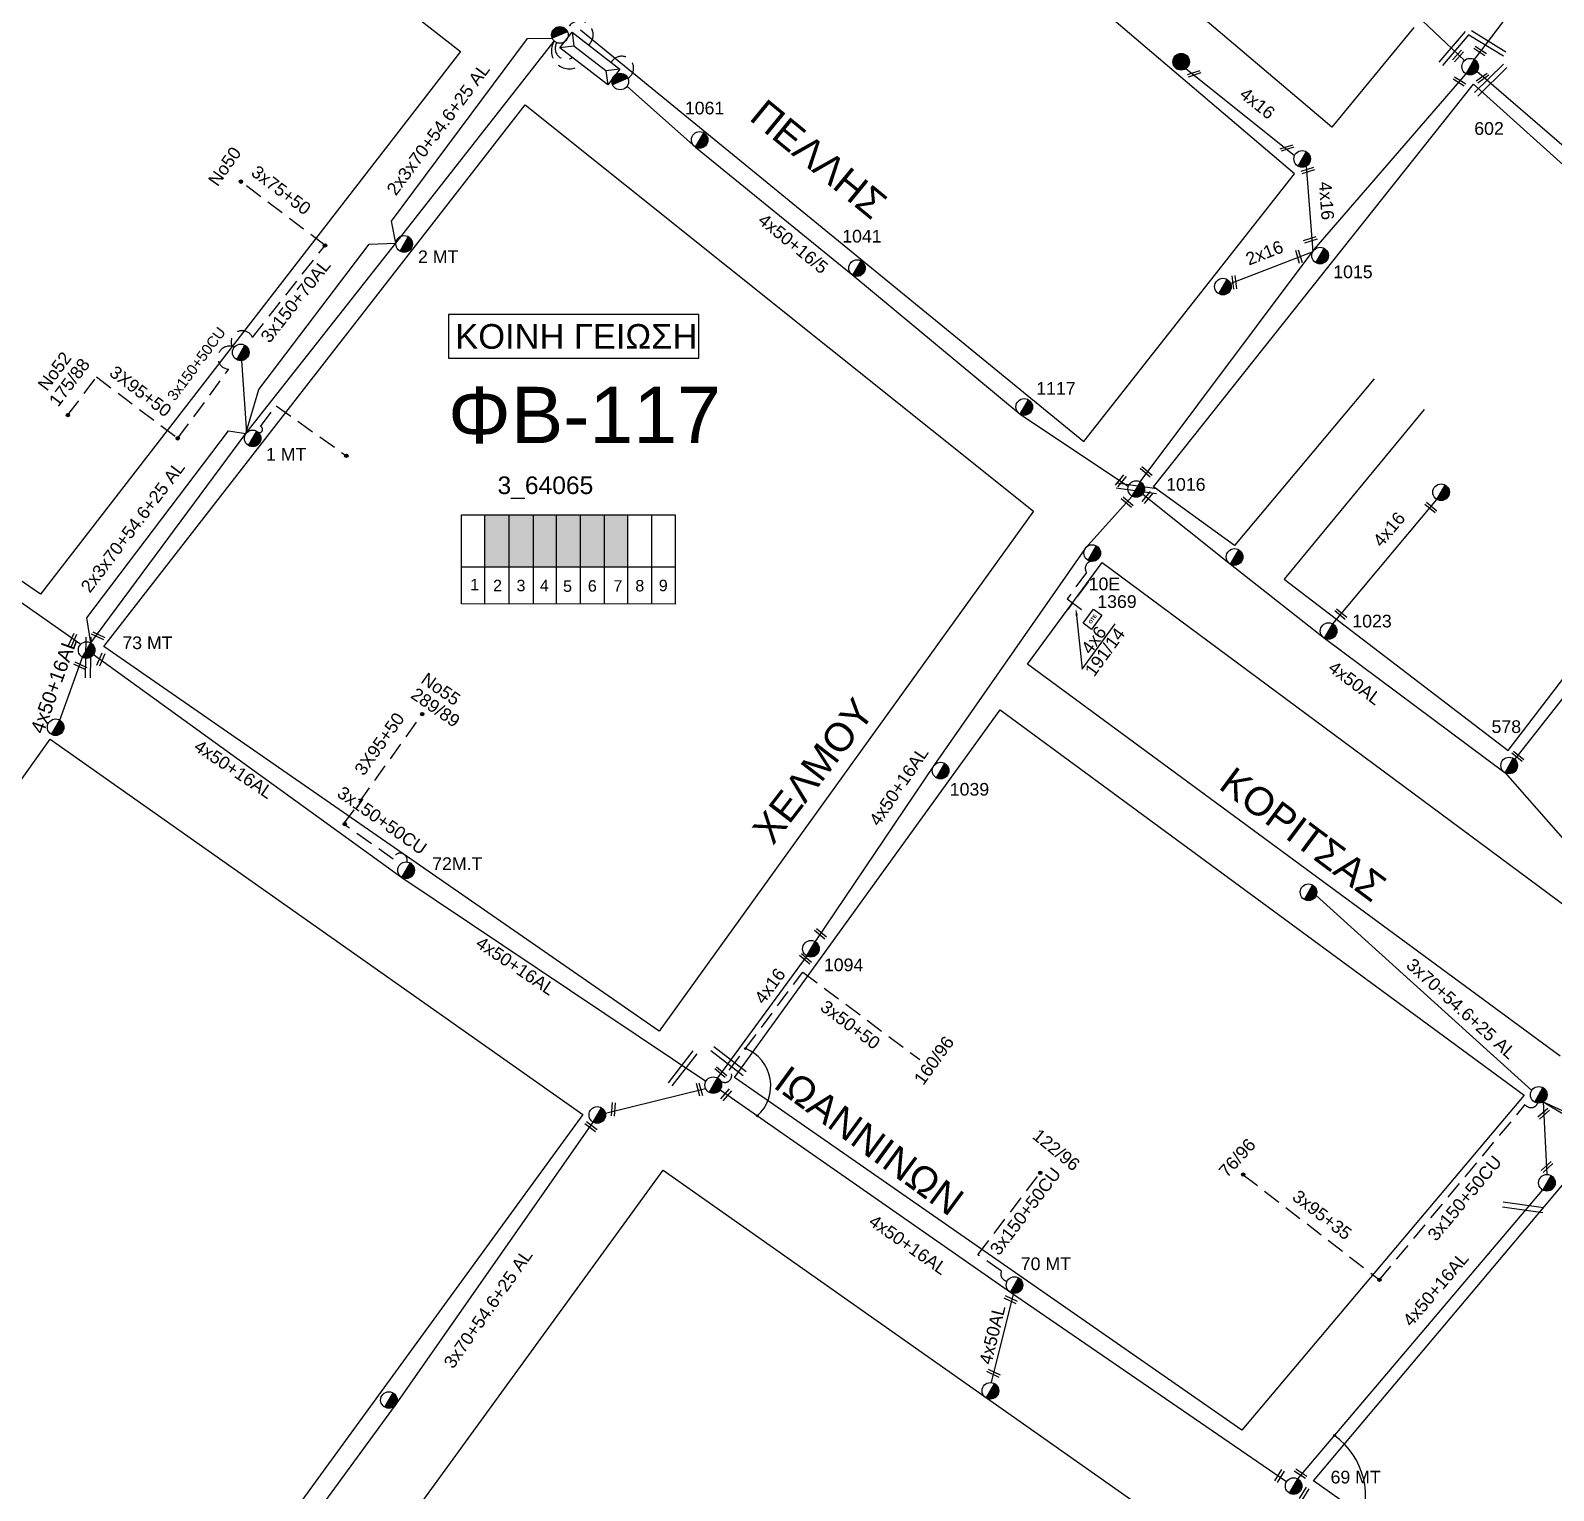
# Model space of a CAD drawing. Header units: millimetres. Extents: x 1421 to 7149, y 883 to 1925.
# Drawn here: x 6585.2 to 6801.4, y 1597.1 to 1804.5 of the extents above; entities that cross this region are included whole.
import ezdxf
from ezdxf import colors
from ezdxf.entities.mleader import LeaderData, LeaderLine
from ezdxf.enums import TextEntityAlignment as Align
from ezdxf.math import Vec2, Vec3

# ---------------------------------------------------------------- set-up
doc = ezdxf.new("R2010")
doc.units = ezdxf.units.MM
doc.linetypes.add('DASHED', pattern=[19.05, 12.7, -6.35])
for name, color, linetype in [('2x16', 7, 'Continuous'), ('3X50+35+13_5', 7, 'Continuous'), ('3x50+50', 7, 'DASHED'), ('3x75+50', 7, 'DASHED'), ('4x50+16_5', 7, 'Continuous'), ('4x6', 7, 'SYN_LINE'), ('Pillar', 7, 'Continuous'), ('Pillar OTE', 7, 'Continuous'), ('Άγνωστα', 7, 'Continuous'), ('Γυμνά εναέρια ΧΤ (3Φ) 4x50AL', 7, 'Continuous'), ('Γυμνά εναέρια ΧΤ και ΦΟΠ (3Φ)   4x50+16AL', 7, 'Continuous'), ('Εναέρια παροχή ΧΤ 4x16', 7, 'SYN_LINE'), ('Επιγραφές - Σχήματα', 7, 'Continuous'), ('Καλωδια Χ.Τ 3x95+35', 7, 'DASHED'), ('Καλωδια ΧΤ  3X95+50', 7, 'Continuous'), ('Καλώδια ΧΤ   3x150+50CU', 7, 'DASHED'), ('Καλώδια ΧΤ   3x150+70AL', 7, 'DASHED'), ('Καλώδια ΧΤ   3x150AL+50CU', 7, 'DASHED'), ('Μηχανική τομή', 7, 'Continuous'), ('Στύλος Ξύλινος', 7, 'Continuous'), ('Στύλος Ξύλινος @ 1', 7, 'Continuous'), ('Στύλος ΦΜ', 7, 'Continuous'), ('Στύλος ΦΜ @ 1', 7, 'Continuous'), ('Συνδέσεις', 7, 'Continuous'), ('Συνεστραμμένα ΧΤ   3x70+54.6+25 AL', 7, 'SYN_LINE'), ('Τομή', 7, 'Continuous'), ('Υποσταθμός εναέριος 2 στύλων', 7, 'Continuous'), ('Υποσταθμός πόλεως', 7, 'Continuous'), ('Υπόβαθρο ΔΕΗ', 7, 'Continuous'), ('Υπόγεια καλώδια Παροχών ΧΤ   4x6', 7, 'DASHED')]:
    doc.layers.add(name, color=color, linetype=linetype)
doc.styles.add('arial', font='ARIAL.TTF')
doc.styles.get("Standard").update_dxf_attribs({"font": 'ARIAL.TTF'})
doc.linetypes.add('SYN_LINE', pattern='A,0.5,-0.0001,["/\\/\\/\\/",Standard,S=0.1,R=0,X=0,Y=-0.05],-0.25', length=0.7501)

# ---------------------------------------------------------------- blocks, each defined once
blk = doc.blocks.new('ΥΠΑΡΧΩΝ ΞΥΛΙΝΟΣ ΣΤΥΛΟΣ')
at = {"layer": 'Στύλος Ξύλινος'}
h = blk.add_hatch(color=256, dxfattribs=at)
h.paths.add_polyline_path([(-2.62, 0, 0.270008), (-1.29, -2.28), (1.3, 2.27, 0.576266)])
h.paths.add_polyline_path([(-1.29, -2.28, 0.574793), (2.62, 0, 0.268822), (1.3, 2.27)])
blk.add_line((-1.29, -2.28), (1.3, 2.27), dxfattribs=at)
blk.add_circle((0, 0), 2.62, dxfattribs=at)
at = {"layer": 'Στύλος Ξύλινος', "flags": 4}
for tag, p in [('ΑΡΙΘΜΟΣ', (-4.91, 8.6)), ('ΤΥΠΟΣ', (-4.85, 3.39))]:
    blk.add_attdef(tag, p, '', height=4, dxfattribs=at)
blk = doc.blocks.new('ΥΠΑΡΧΩΝ ΤΣΙΜΕΝΤΕΝΙΟΣ ΣΤΥΛΟΣ')
at = {"layer": 'Στύλος ΦΜ'}
blk.add_hatch(color=256, dxfattribs=at).paths.add_polyline_path([(-1.29, -2.28, 0.574793), (2.62, 0, 0.268822), (1.3, 2.27)])
blk.add_line((-1.29, -2.28), (1.3, 2.27), dxfattribs=at)
blk.add_circle((0, 0), 2.62, dxfattribs=at)
at = {"layer": 'Στύλος ΦΜ', "flags": 4}
for tag, p in [('ΑΡΙΘΜΟΣ', (-4.68, 8.05)), ('ΤΥΠΟΣ', (-4.91, 3.03))]:
    blk.add_attdef(tag, p, '', height=4, dxfattribs=at)
blk = doc.blocks.new('ΥΠΟΣΤΑΘΜΟΣ ΕΝΑΕΡΙΟΣ ΕΠΙ 2 ΣΤΥΛΩΝ')
at = {"layer": 'Υποσταθμός εναέριος 2 στύλων', "linetype": 'Continuous'}
for points in [[(-11.97, -2.11, 0.574793), (-8.45, -0.07, 0.268822), (-9.64, 1.98)], [(9.68, -2.15, 0.574793), (13.19, -0.1, 0.268822), (12.01, 1.95)]]:
    blk.add_hatch(color=256, dxfattribs=at).paths.add_polyline_path(points)
for p, q in [((-11.97, -2.11), (-9.64, 1.98)), ((9.68, -2.15), (12.01, 1.95))]:
    blk.add_line(p, q, dxfattribs=at)
for centre in [(-10.81, -0.07), (10.84, -0.1)]:
    blk.add_circle(centre, 2.36, dxfattribs=at)
at = {"layer": 'Υποσταθμός πόλεως', "linetype": 'Continuous', "ltscale": 40}
blk.add_lwpolyline([(-8.57, 2.82), (8.57, 2.82), (8.57, -2.82), (-8.57, -2.82)], close=True, dxfattribs=at)
for points in [[(-5.75, 0), (-8.57, 2.82)], [(-8.57, -2.82), (-5.75, 0)], [(-5.75, 0), (5.75, 0)], [(5.75, 0), (8.57, 2.82)], [(8.57, -2.82), (5.75, 0)]]:
    blk.add_lwpolyline(points, dxfattribs=at)
at = {"layer": 'Υποσταθμός εναέριος 2 στύλων', "ltscale": 40, "flags": 1}
for tag, p in [('ΜΕΤΑΣΧΗΜΑΤΙΣΜΟΣ', (14.09, 2.51)), ('ΙΣΧΥΣ', (14.07, -0.28)), ('ΑΡΙΘΜΟΣ', (14.19, -3))]:
    blk.add_attdef(tag, p, '', height=1.8, dxfattribs=at)
blk = doc.blocks.new('ΜΗΧΑΝΙΚΗ ΤΟΜΗ')
at = {"layer": 'Μηχανική τομή', "ltscale": 40}
for p, q in [((-3.67, 1.17), (3.91, 1.17)), ((3.91, -0.38), (-3.67, -0.38))]:
    blk.add_line(p, q, dxfattribs=at)
blk = doc.blocks.new('ΤΟΜΗ')
at = {"layer": 'Τομή', "ltscale": 40}
for p, q in [((10.95, 0.22), (-12.13, 0.22)), ((10.95, -2.57), (-12.13, -2.57))]:
    blk.add_line(p, q, dxfattribs=at)
blk = doc.blocks.new('_ΣΥΝΔΕΣΗ')
at = {"layer": 'Συνδέσεις', "linetype": 'SYN_LINE', "ltscale": 40}
blk.add_hatch(color=256, dxfattribs=at).paths.add_polyline_path([(0.5, -0.01, 1), (-0.5, -0.01, 1)])
at = {"layer": 'Συνδέσεις'}
blk.add_circle((0, -0.01), 0.5, dxfattribs=at)
blk = doc.blocks.new('PILLAR ΟΤΕ')
at = {"layer": 'Pillar OTE', "ltscale": 40}
blk.add_lwpolyline([(-3.31, 2.02), (3.39, 2.02), (3.39, -1.99), (-3.31, -1.99)], close=True, dxfattribs=at)
at = {"layer": 'Pillar OTE', "insert": (-1.81, 0.71), "char_height": 1.3575, "width": 109.961, "attachment_point": 1}
blk.add_mtext('{\\fArial|b1|i0|c161|p34;OTE}', dxfattribs=at)

msp = doc.modelspace()

# ---------------------------------------------------------------- hatches: boundary and pattern name
at = {"layer": 'Pillar', "linetype": 'DASHED', "lineweight": -3, "ltscale": 0.2}
h = msp.add_hatch(color=6, dxfattribs=at)
h.dxf.hatch_style = 1
h.paths.add_polyline_path([(6649.72, 1728.32), (6653.12, 1728.31), (6653.12, 1735.69), (6649.72, 1735.69)])
h = msp.add_hatch(color=85, dxfattribs=at)
h.dxf.hatch_style = 1
h.paths.add_polyline_path([(6653.2, 1728.32), (6656.59, 1728.32), (6656.59, 1735.69), (6653.2, 1735.69)])
h = msp.add_hatch(color=1, dxfattribs=at)
h.dxf.hatch_style = 1
h.paths.add_polyline_path([(6656.6, 1728.24), (6659.9, 1728.24), (6659.9, 1735.61), (6656.6, 1735.61)])
h = msp.add_hatch(color=5, dxfattribs=at)
h.dxf.hatch_style = 1
h.paths.add_polyline_path([(6663.29, 1735.67), (6659.9, 1735.67), (6659.9, 1728.3), (6663.29, 1728.29)])
h = msp.add_hatch(color=50, dxfattribs=at)
h.dxf.hatch_style = 1
h.paths.add_polyline_path([(6666.81, 1735.63), (6663.37, 1735.63), (6663.37, 1728.27), (6666.81, 1728.26)])
h = msp.add_hatch(color=27, dxfattribs=at)
h.dxf.hatch_style = 1
h.paths.add_polyline_path([(6670.09, 1735.67), (6666.7, 1735.67), (6666.7, 1728.29), (6670.08, 1728.28)])

# ---------------------------------------------------------------- linework, layer by layer
at = {"layer": '2x16', "color": 5, "lineweight": -3, "ltscale": 0.2}
msp.add_lwpolyline([(6767.24, 1773.07), (6755.6, 1768.54)], dxfattribs=at)
at = {"layer": '3X50+35+13_5', "color": 27, "lineweight": -3, "ltscale": 0.2}
msp.add_lwpolyline([(6788.8, 1800.22), (6741.44, 1845.07), (6757.77, 1853.41)], dxfattribs=at)
at = {"layer": '3X50+35+13_5', "color": 151, "lineweight": -3, "ltscale": 0.2}
msp.add_lwpolyline([(6840.3, 1753.59), (6816.01, 1776.68), (6790.54, 1798.64)], dxfattribs=at)
at = {"layer": '3x50+50', "color": 27, "lineweight": -3, "ltscale": 0.2}
msp.add_lwpolyline([(6683.1, 1655.38, 1.04926), (6684.41, 1656.81), (6694.85, 1670.75), (6711.45, 1658.36)], format="xyb", dxfattribs=at)
at = {"layer": '3x75+50', "color": 85, "linetype": 'DASHED', "lineweight": -3, "ltscale": 0.2}
msp.add_lwpolyline([(6627.02, 1773.97), (6615.08, 1783.01)], dxfattribs=at)
at = {"layer": '4x50+16_5', "color": 5, "lineweight": -3, "ltscale": 0.2}
for points in [[(6742.77, 1740.39), (6767.47, 1773.37), (6789.02, 1798.33)], [(6669.89, 1796.56), (6679.63, 1787.92), (6701.97, 1769.73), (6725.71, 1750.01), (6741.07, 1739.74)]]:
    msp.add_lwpolyline(points, dxfattribs=at)
at = {"layer": '4x50+16_5', "color": 1, "linetype": 'DASHED', "lineweight": -3, "ltscale": 0.2}
msp.add_arc((6661.24, 1801.94), 1.55, 147.9975, 304.5726, dxfattribs=at)
at = {"layer": '4x50+16_5', "color": 5, "linetype": 'DASHED', "lineweight": -3, "ltscale": 0.2}
msp.add_arc((6669.14, 1799.14), 1.69, 301.1373, 151.294, dxfattribs=at)
at = {"layer": 'Pillar', "lineweight": -3, "ltscale": 40}
for points in [[(6646.4, 1723.05), (6646.4, 1735.69), (6676.73, 1735.69), (6676.73, 1723.02), (6646.4, 1723.05)], [(6649.73, 1723.05), (6649.73, 1735.69)], [(6653.17, 1723.04), (6653.17, 1735.69)], [(6656.61, 1723.04), (6656.61, 1735.69)], [(6659.9, 1723.04), (6659.9, 1735.69)], [(6663.29, 1723.03), (6663.29, 1735.69)], [(6666.69, 1723.03), (6666.69, 1735.69)], [(6670.02, 1723.03), (6670.02, 1735.69)], [(6673.41, 1723.02), (6673.41, 1735.69)], [(6646.4, 1728.33), (6676.73, 1728.3)]]:
    msp.add_lwpolyline(points, dxfattribs=at)
at = {"layer": 'Γυμνά εναέρια ΧΤ (3Φ) 4x50AL', "color": 85, "lineweight": -3, "ltscale": 0.2}
for points in [[(6872.27, 1905.29), (6866.51, 1897.62), (6839.76, 1863.75), (6821.09, 1840.84), (6808.09, 1823.99), (6790.18, 1800.38)], [(6615.17, 1757.6), (6615.87, 1747.34)]]:
    msp.add_lwpolyline(points, dxfattribs=at)
at = {"layer": 'Γυμνά εναέρια ΧΤ (3Φ) 4x50AL', "color": 30, "lineweight": -3, "ltscale": 0.2}
msp.add_lwpolyline([(6743.11, 1738.63), (6755.57, 1728.7), (6768.92, 1718.18), (6794.56, 1699.07), (6821.94, 1667.92)], dxfattribs=at)
at = {"layer": 'Γυμνά εναέρια ΧΤ (3Φ) 4x50AL', "color": 27, "lineweight": -3, "ltscale": 0.2}
msp.add_lwpolyline([(6724.7, 1625.04), (6721.61, 1612.46)], dxfattribs=at)
at = {"layer": 'Γυμνά εναέρια ΧΤ και ΦΟΠ (3Φ)   4x50+16AL', "color": 50, "lineweight": -3, "ltscale": 0.2}
for points in [[(6449.41, 1817.84), (6490.06, 1788.56), (6529.42, 1761.12), (6560.26, 1739.8), (6592.37, 1717.35)], [(6589.37, 1706.55), (6592.6, 1715.47)]]:
    msp.add_lwpolyline(points, dxfattribs=at)
at = {"layer": 'Γυμνά εναέρια ΧΤ και ΦΟΠ (3Φ)   4x50+16AL', "color": 30, "lineweight": -3, "ltscale": 0.2}
msp.add_lwpolyline([(6741.6, 1738.34), (6734.95, 1730.91), (6713.47, 1700.1), (6696.6, 1675.11)], dxfattribs=at)
at = {"layer": 'Γυμνά εναέρια ΧΤ και ΦΟΠ (3Φ)   4x50+16AL', "color": 85, "lineweight": -3, "ltscale": 0.2}
msp.add_lwpolyline([(6594.17, 1715.85), (6637.95, 1684.2), (6681.1, 1655.26)], dxfattribs=at)
at = {"layer": 'Γυμνά εναέρια ΧΤ και ΦΟΠ (3Φ)   4x50+16AL', "color": 27, "lineweight": -3, "ltscale": 0.2}
for points in [[(6683.11, 1654.04), (6724.33, 1625.3), (6763.54, 1598.41)], [(6765.12, 1598.8), (6799.92, 1639.82)]]:
    msp.add_lwpolyline(points, dxfattribs=at)
at = {"layer": 'Εναέρια παροχή ΧΤ 4x16', "color": 5, "lineweight": -3, "ltscale": 15}
for points in [[(6749.23, 1799.07), (6764.68, 1786.74)], [(6766.33, 1785.22), (6767.24, 1773.07)]]:
    msp.add_lwpolyline(points, dxfattribs=at)
at = {"layer": 'Εναέρια παροχή ΧΤ 4x16', "color": 30, "lineweight": -3, "ltscale": 20}
for points in [[(6770.08, 1720.22), (6784.89, 1737.88)], [(6795.93, 1700.97), (6806.08, 1713.85)]]:
    msp.add_lwpolyline(points, dxfattribs=at)
at = {"layer": 'Εναέρια παροχή ΧΤ 4x16', "color": 30, "lineweight": -3, "ltscale": 0.2}
msp.add_lwpolyline([(6695.43, 1673.06), (6682.72, 1655.73)], dxfattribs=at)
at = {"layer": 'Επιγραφές - Σχήματα', "color": 190, "lineweight": -3}
msp.add_lwpolyline([(6644.57, 1757.97), (6680.08, 1757.97), (6680.08, 1764.14), (6644.57, 1764.14)], close=True, dxfattribs=at)
at = {"layer": 'Καλωδια Χ.Τ 3x95+35', "color": 6, "lineweight": -3, "ltscale": 0.2}
msp.add_lwpolyline([(6757.39, 1641.99), (6776.71, 1627.07)], dxfattribs=at)
at = {"layer": 'Καλωδια ΧΤ  3X95+50', "color": 116, "linetype": 'DASHED', "lineweight": -3, "ltscale": 0.2}
msp.add_line((6590.53, 1749.88), (6594.6, 1755.28), dxfattribs=at)
at = {"layer": 'Καλωδια ΧΤ  3X95+50', "color": 85, "linetype": 'DASHED', "lineweight": -3, "ltscale": 0.2}
msp.add_line((6594.6, 1755.28), (6606.11, 1746.57), dxfattribs=at)
msp.add_lwpolyline([(6629.67, 1691.76), (6640.82, 1707.39)], dxfattribs=at)
at = {"layer": 'Καλώδια ΧΤ   3x150+50CU', "color": 85, "linetype": 'DASHED', "lineweight": -3, "ltscale": 0.2}
msp.add_lwpolyline([(6606.11, 1746.57), (6613.38, 1756.38, -1.223028), (6614.13, 1759.5)], format="xyb", dxfattribs=at)
at = {"layer": 'Καλώδια ΧΤ   3x150+50CU', "color": 85, "lineweight": -3, "ltscale": 0.2}
for points in [[(6617.34, 1747.58, 1.418509), (6617.85, 1748.25), (6620.08, 1751.2), (6630.05, 1744.08)], [(6638.65, 1686.4, 1.064761), (6636.72, 1686.8), (6629.67, 1691.76)]]:
    msp.add_lwpolyline(points, format="xyb", dxfattribs=at)
at = {"layer": 'Καλώδια ΧΤ   3x150+50CU', "color": 6, "lineweight": -3, "ltscale": 0.2}
msp.add_lwpolyline([(6776.71, 1627.07), (6797.43, 1651.94, 0.612688), (6799.17, 1652.17)], format="xyb", dxfattribs=at)
at = {"layer": 'Καλώδια ΧΤ   3x150+50CU', "color": 27, "lineweight": -3, "ltscale": 0.2}
msp.add_lwpolyline([(6723.87, 1626.87, -0.517177), (6723.06, 1628.3), (6719.71, 1630.62), (6728.56, 1642.25)], format="xyb", dxfattribs=at)
at = {"layer": 'Καλώδια ΧΤ   3x150+70AL', "color": 85, "linetype": 'DASHED', "lineweight": -3, "ltscale": 0.2}
msp.add_lwpolyline([(6613.84, 1759.6, -1.016869), (6616.72, 1760.9), (6627.02, 1773.97)], format="xyb", dxfattribs=at)
at = {"layer": 'Καλώδια ΧΤ   3x150AL+50CU', "linetype": 'DASHED', "ltscale": 0.2}
msp.add_lwpolyline([(6735.36, 1726.19), (6732.46, 1722.25)], dxfattribs=at)
at = {"layer": 'Συνεστραμμένα ΧΤ   3x70+54.6+25 AL', "color": 50, "lineweight": -3, "ltscale": 20}
for points in [[(6615.79, 1747.24), (6617.62, 1753.51), (6633.28, 1774.13), (6637.09, 1774.26), (6636.47, 1777.41), (6655.78, 1803.33), (6659.28, 1803.41)], [(6593.76, 1717.51), (6593.19, 1721.06), (6613.33, 1747.62), (6615.79, 1747.24)], [(6562.55, 1491.27), (6579.91, 1531.3), (6609.01, 1570.93), (6637.03, 1609.26), (6665.1, 1649.46)]]:
    msp.add_lwpolyline(points, dxfattribs=at)
at = {"layer": 'Συνεστραμμένα ΧΤ   3x70+54.6+25 AL', "color": 85, "lineweight": -3, "ltscale": 20}
msp.add_lwpolyline([(6593.76, 1717.51), (6615.79, 1747.24), (6637.09, 1774.26), (6659.57, 1802.99)], dxfattribs=at)
at = {"layer": 'Συνεστραμμένα ΧΤ   3x70+54.6+25 AL', "color": 6, "lineweight": -3, "ltscale": 20}
for points in [[(6767.72, 1681.62), (6798.34, 1653.96)], [(6799.98, 1652.34), (6800.5, 1642.02)], [(6799.98, 1652.34), (6816.04, 1642.68)], [(6799.98, 1652.34), (6816.42, 1644.8)]]:
    msp.add_lwpolyline(points, dxfattribs=at)
at = {"layer": 'Συνεστραμμένα ΧΤ   3x70+54.6+25 AL', "color": 50, "lineweight": -3, "ltscale": 15}
msp.add_lwpolyline([(6666.83, 1650.75), (6681.05, 1654.24)], dxfattribs=at)
at = {"layer": 'Συνεστραμμένα ΧΤ   3x70+54.6+25 AL', "color": 6, "linetype": 'DASHED', "lineweight": -3, "ltscale": 0.2}
msp.add_arc((6663.17, 1803.9), 1.93, 310.8693, 161.2798, dxfattribs=at)
at = {"layer": 'Συνεστραμμένα ΧΤ   3x70+54.6+25 AL', "color": 85, "linetype": 'DASHED', "lineweight": -3, "ltscale": 0.2}
msp.add_arc((6661.72, 1801.59), 2.56, 146.8616, 311.5169, dxfattribs=at)
at = {"layer": 'Υπόβαθρο ΔΕΗ', "lineweight": -3, "ltscale": 0.2}
for p, q in [((6769.97, 1790.77), (6739.26, 1816.83)), ((6764.66, 1784.13), (6734.97, 1809.43)), ((6663.31, 1804.58), (6734.73, 1746.12)), ((6781.59, 1804.93), (6769.97, 1790.77)), ((6744.63, 1739.68), (6790.07, 1796.84)), ((6790.07, 1796.84), (6864.81, 1729.57)), ((6595.61, 1717.01), (6655.45, 1793.93)), ((6655.45, 1793.93), (6727.63, 1736.21)), ((6734.73, 1746.12), (6764.66, 1784.13)), ((6775.99, 1755.02), (6756.15, 1731.36)), ((6783.05, 1750.66), (6763.21, 1726.56)), ((6756.15, 1731.36), (6744.63, 1739.68)), ((6727.63, 1736.21), (6674.46, 1662.39)), ((6726.74, 1714.47), (6737.36, 1728.91)), ((6737.36, 1728.91), (6813.86, 1672.15)), ((6763.21, 1726.56), (6795, 1702.23)), ((6795, 1702.23), (6812.02, 1724.53)), ((6674.46, 1662.39), (6595.61, 1717.01)), ((6802.38, 1658.84), (6726.74, 1714.47)), ((6685.17, 1655.79), (6722.87, 1708)), ((6722.87, 1708), (6797.28, 1653.28)), ((6514.98, 1601.6), (6588, 1703.82)), ((6588, 1703.82), (6663.64, 1650.53)), ((6767.35, 1598.49), (6823.27, 1665.02)), ((6757.19, 1605.72), (6685.17, 1655.79)), ((6797.28, 1653.28), (6757.19, 1605.72)), ((6663.64, 1650.53), (6582.9, 1539.66)), ((6595.43, 1533.02), (6675.01, 1642.65)), ((6675.01, 1642.65), (6745.53, 1592.96)), ((6834.24, 1551.51), (6767.35, 1598.49))]:
    msp.add_line(p, q, dxfattribs=at)
msp.add_lwpolyline([(6586.63, 1724.41), (6532.31, 1761.77), (6594.98, 1841.58), (6646.24, 1801.5), (6586.63, 1724.41)], dxfattribs=at)
at = {"layer": 'Υπόβαθρο ΔΕΗ', "lineweight": -3}
for centre, radius, start, end in [((6684.6, 1654.6), 5.71, 311.5706, 68.2251), ((6764.14, 1596.34), 10.61, 333.4233, 54.2146)]:
    msp.add_arc(centre, radius, start, end, dxfattribs=at)
at = {"layer": 'Υπόγεια καλώδια Παροχών ΧΤ   4x6', "color": 30, "linetype": 'DASHED', "ltscale": 0.2}
msp.add_lwpolyline([(6735.86, 1729.1, 0.573014), (6735.14, 1727.5), (6732.39, 1723.76), (6735.44, 1721.53)], format="xyb", dxfattribs=at)

# ---------------------------------------------------------------- block references
at = {"layer": 'Pillar OTE', "xscale": 0.375, "yscale": 0.375, "zscale": 0.375, "rotation": 54}
msp.add_blockref('PILLAR ΟΤΕ', (6735.98, 1720.85), dxfattribs=at)
at = {"layer": 'Μηχανική τομή', "lineweight": -3}
for p, xscale, yscale, zscale, rotation in [((6787.93, 1800.78), 0.2500000000001509, 0.2500000000001509, 0.2500000000001509, 48.0033212315731), ((6790.93, 1801.51), 0.2500000000001227, 0.2500000000001227, 0.2500000000001227, 327.6127198128529), ((6750.42, 1798.45), 0.2500000000011867, 0.2500000000011867, 0.2500000000011867, 197.6034636354487), ((6787.99, 1797.17), 0.2500000000001227, 0.2500000000001227, 0.2500000000001227, 327.6127198128529), ((6791.38, 1797.63), 0.2500000000000902, 0.2500000000000902, 0.2500000000000902, 35.79521711699393), ((6763.59, 1787.9), 0.2500000000011867, 0.2500000000011867, 0.2500000000011867, 197.6034636354487), ((6766.56, 1784.69), 0.2500000000011867, 0.2500000000011867, 0.2500000000011867, 197.6034636354487), ((6765.39, 1772.37), 0.2500000000006095, 0.2500000000006095, 0.2500000000006095, 106.6245567683449), ((6766.91, 1774.86), 0.2500000000011867, 0.2500000000011867, 0.2500000000011867, 197.6034636354487), ((6756.22, 1768.69), 0.2500000000009499, 0.2500000000009499, 0.2500000000009499, 97.92041708362184), ((6739.94, 1740.62), 0.250000000000723, 0.250000000000723, 0.250000000000723, 230.1691158043266), ((6743.67, 1741.85), 0.2500000000008122, 0.2500000000008122, 0.2500000000008122, 139.6282265324834), ((6743.72, 1738.26), 0.250000000000723, 0.250000000000723, 0.250000000000723, 230.1691158043266), ((6741, 1737.55), 0.2500000000008122, 0.2500000000008122, 0.2500000000008122, 139.6282265324834), ((6783.92, 1736.67), 0.249999999999679, 0.249999999999679, 0.249999999999679, 320.7891642562844), ((6771.14, 1721.55), 0.249999999999679, 0.249999999999679, 0.249999999999679, 320.7891642562844), ((6594.76, 1718.43), 0.2499999999994125, 0.2499999999994125, 0.2499999999994125, 335.0209320811458), ((6591.26, 1717.87), 0.2499999999995766, 0.2499999999995766, 0.2499999999995766, 66.19110353697894), ((6592.21, 1714.18), 0.2499999999994125, 0.2499999999994125, 0.2499999999994125, 335.0209320811458), ((6595.28, 1715.08), 0.2499999999995766, 0.2499999999995766, 0.2499999999995766, 66.19110353697894), ((6796.27, 1701.35), 0.249999999999679, 0.249999999999679, 0.249999999999679, 320.7891642562844), ((6697.47, 1676.27), 0.2500000000008122, 0.2500000000008122, 0.2500000000008122, 139.6282265324834), ((6695.33, 1672.7), 0.2500000000008122, 0.2500000000008122, 0.2500000000008122, 139.6282265324834), ((6683.3, 1656.59), 0.2500000000008122, 0.2500000000008122, 0.2500000000008122, 139.6282265324834), ((6680.27, 1654.08), 0.2500000000009709, 0.2500000000009709, 0.2500000000009709, 104.6652772260602), ((6668.05, 1651.23), 0.2500000000011388, 0.2500000000011388, 0.2500000000011388, 85.33905711145194), ((6683.92, 1653.41), 0.2500000000008607, 0.2500000000008607, 0.2500000000008607, 228.4961673359842), ((6800.08, 1650.58), 0.2499999999992798, 0.2499999999992798, 0.2499999999992798, 41.96866055708038), ((6664.87, 1648.86), 0.2500000000011751, 0.2500000000011751, 0.2500000000011751, 143.3141454261635), ((6800.57, 1642.98), 0.2499999999992798, 0.2499999999992798, 0.2499999999992798, 41.96866055708038), ((6724.43, 1624.32), 0.2500000000012408, 0.2500000000012408, 0.2500000000012408, 154.4699818474392), ((6722.01, 1613.86), 0.2500000000012408, 0.2500000000012408, 0.2500000000012408, 154.4699818474392), ((6765.6, 1599.61), 0.2500000000009668, 0.2500000000009668, 0.2500000000009668, 146.9611801261307), ((6762.48, 1599.28), 0.2500000000009356, 0.2500000000009356, 0.2500000000009356, 238.3766556306744), ((6765.95, 1596.77), 0.2500000000009356, 0.2500000000009356, 0.2500000000009356, 238.3766556306744)]:
    msp.add_blockref('ΜΗΧΑΝΙΚΗ ΤΟΜΗ', p, dxfattribs=dict(at, xscale=xscale, yscale=yscale, zscale=zscale, rotation=rotation))
at = {"layer": 'Στύλος Ξύλινος @ 1', "lineweight": -3, "ltscale": 40, "xscale": 0.4499999999998181, "yscale": 0.4499999999998181, "zscale": 0.4499999999998181}
msp.add_blockref('ΥΠΑΡΧΩΝ ΞΥΛΙΝΟΣ ΣΤΥΛΟΣ', (6748.57, 1800.04), dxfattribs=at)
at = {"layer": 'Στύλος ΦΜ @ 1', "lineweight": -3, "ltscale": 40}
ref = msp.add_blockref('ΥΠΑΡΧΩΝ ΤΣΙΜΕΝΤΕΝΙΟΣ ΣΤΥΛΟΣ', (6789.6, 1799.35), dxfattribs=dict(at, xscale=0.4499999999998181, yscale=0.4499999999998181, zscale=0.4499999999998181))
ref.add_attrib('ΑΡΙΘΜΟΣ', '602', (6790.18, 1789.67), dxfattribs={"layer": 'Στύλος ΦΜ', "height": 1.8, "flags": 4})
ref = msp.add_blockref('ΥΠΑΡΧΩΝ ΤΣΙΜΕΝΤΕΝΙΟΣ ΣΤΥΛΟΣ', (6680.21, 1788.95), dxfattribs=dict(at, xscale=0.4499999999998181, yscale=0.4499999999998181, zscale=0.4499999999998181))
ref.add_attrib('ΑΡΙΘΜΟΣ', '1061', (6678.11, 1792.57), dxfattribs={"layer": 'Στύλος ΦΜ', "height": 1.8, "flags": 4})
at = {"layer": 'Στύλος ΦΜ @ 1', "lineweight": -3, "ltscale": 40, "xscale": 0.4499999999998181, "yscale": 0.4499999999998181, "zscale": 0.4499999999998181}
for p in [(6765.75, 1786.25), (6754.5, 1768.11), (6615.06, 1758.77), (6785.47, 1738.91), (6756.16, 1729.72), (6588.78, 1705.53), (6766.65, 1682.1), (6682.14, 1654.7), (6799.34, 1653.33), (6665.68, 1650.48), (6636.1, 1609.99), (6721.49, 1611.29)]:
    msp.add_blockref('ΥΠΑΡΧΩΝ ΤΣΙΜΕΝΤΕΝΙΟΣ ΣΤΥΛΟΣ', p, dxfattribs=at)
at = {"layer": 'Στύλος ΦΜ @ 1', "lineweight": -3, "ltscale": 40}
ref = msp.add_blockref('ΥΠΑΡΧΩΝ ΤΣΙΜΕΝΤΕΝΙΟΣ ΣΤΥΛΟΣ', (6638.26, 1774.18), dxfattribs=dict(at, xscale=0.4499999999998181, yscale=0.4499999999998181, zscale=0.4499999999998181))
ref.add_attrib('ΑΡΙΘΜΟΣ', '2 MT', (6640.22, 1771.45), dxfattribs={"layer": 'Στύλος ΦΜ', "height": 1.8, "flags": 4})
ref = msp.add_blockref('ΥΠΑΡΧΩΝ ΤΣΙΜΕΝΤΕΝΙΟΣ ΣΤΥΛΟΣ', (6702.55, 1770.75), dxfattribs=dict(at, xscale=0.4499999999998181, yscale=0.4499999999998181, zscale=0.4499999999998181))
ref.add_attrib('ΑΡΙΘΜΟΣ', '1041', (6700.45, 1774.37), dxfattribs={"layer": 'Στύλος ΦΜ', "height": 1.8, "flags": 4})
ref = msp.add_blockref('ΥΠΑΡΧΩΝ ΤΣΙΜΕΝΤΕΝΙΟΣ ΣΤΥΛΟΣ', (6768.29, 1772.52), dxfattribs=dict(at, xscale=0.4499999999998181, yscale=0.4499999999998181, zscale=0.4499999999998181))
ref.add_attrib('ΑΡΙΘΜΟΣ', '1015', (6770.16, 1769.31), dxfattribs={"layer": 'Στύλος ΦΜ', "height": 1.8, "flags": 4})
ref = msp.add_blockref('ΥΠΑΡΧΩΝ ΤΣΙΜΕΝΤΕΝΙΟΣ ΣΤΥΛΟΣ', (6726.29, 1751.03), dxfattribs=dict(at, xscale=0.4499999999998181, yscale=0.4499999999998181, zscale=0.4499999999998181))
ref.add_attrib('ΑΡΙΘΜΟΣ', '1117', (6727.99, 1752.75), dxfattribs={"layer": 'Στύλος ΦΜ', "height": 1.8, "flags": 4})
ref = msp.add_blockref('ΥΠΑΡΧΩΝ ΤΣΙΜΕΝΤΕΝΙΟΣ ΣΤΥΛΟΣ', (6616.75, 1746.56), dxfattribs=dict(at, xscale=0.4499999999998181, yscale=0.4499999999998181, zscale=0.4499999999998181))
ref.add_attrib('ΑΡΙΘΜΟΣ', '1 MT', (6618.64, 1743.4), dxfattribs={"layer": 'Στύλος ΦΜ', "height": 1.8, "flags": 4})
ref = msp.add_blockref('ΥΠΑΡΧΩΝ ΤΣΙΜΕΝΤΕΝΙΟΣ ΣΤΥΛΟΣ', (6742.19, 1739.37), dxfattribs=dict(at, xscale=0.4499999999998181, yscale=0.4499999999998181, zscale=0.4499999999998181))
ref.add_attrib('ΑΡΙΘΜΟΣ', '1016', (6746.44, 1739.12), dxfattribs={"layer": 'Στύλος ΦΜ', "height": 1.8, "flags": 4})
ref = msp.add_blockref('ΥΠΑΡΧΩΝ ΤΣΙΜΕΝΤΕΝΙΟΣ ΣΤΥΛΟΣ', (6735.94, 1730.27), dxfattribs=dict(at, xscale=0.4499999999998181, yscale=0.4499999999998181, zscale=0.4499999999998181))
ref.add_attrib('ΤΥΠΟΣ', '1369', (6736.66, 1722.48), dxfattribs={"layer": 'Στύλος ΦΜ', "height": 1.8, "flags": 4})
ref.add_attrib('ΑΡΙΘΜΟΣ', '10Ε', (6735.44, 1724.99), dxfattribs={"layer": 'Στύλος ΦΜ', "height": 1.8, "flags": 4})
ref = msp.add_blockref('ΥΠΑΡΧΩΝ ΤΣΙΜΕΝΤΕΝΙΟΣ ΣΤΥΛΟΣ', (6769.5, 1719.2), dxfattribs=dict(at, xscale=0.4499999999998181, yscale=0.4499999999998181, zscale=0.4499999999998181))
ref.add_attrib('ΑΡΙΘΜΟΣ', '1023', (6772.87, 1719.71), dxfattribs={"layer": 'Στύλος ΦΜ', "height": 1.8, "flags": 4})
ref = msp.add_blockref('ΥΠΑΡΧΩΝ ΤΣΙΜΕΝΤΕΝΙΟΣ ΣΤΥΛΟΣ', (6593.18, 1716.49), dxfattribs=dict(at, xscale=0.4499999999998181, yscale=0.4499999999998181, zscale=0.4499999999998181))
ref.add_attrib('ΑΡΙΘΜΟΣ', '73 MT', (6598.25, 1716.63), dxfattribs={"layer": 'Στύλος ΦΜ', "height": 1.8, "flags": 4})
ref = msp.add_blockref('ΥΠΑΡΧΩΝ ΤΣΙΜΕΝΤΕΝΙΟΣ ΣΤΥΛΟΣ', (6795.14, 1700.1), dxfattribs=dict(at, xscale=0.4499999999998181, yscale=0.4499999999998181, zscale=0.4499999999998181))
ref.add_attrib('ΑΡΙΘΜΟΣ', '578', (6792.63, 1704.72), dxfattribs={"layer": 'Στύλος ΦΜ', "height": 1.8, "flags": 4})
ref = msp.add_blockref('ΥΠΑΡΧΩΝ ΤΣΙΜΕΝΤΕΝΙΟΣ ΣΤΥΛΟΣ', (6714.41, 1699.38), dxfattribs=dict(at, xscale=0.4499999999998181, yscale=0.4499999999998181, zscale=0.4499999999998181))
ref.add_attrib('ΑΡΙΘΜΟΣ', '1039', (6715.72, 1695.82), dxfattribs={"layer": 'Στύλος ΦΜ', "height": 1.8, "flags": 4})
ref = msp.add_blockref('ΥΠΑΡΧΩΝ ΤΣΙΜΕΝΤΕΝΙΟΣ ΣΤΥΛΟΣ', (6638.53, 1685.23), dxfattribs=dict(at, xscale=0.4499999999998181, yscale=0.4499999999998181, zscale=0.4499999999998181))
ref.add_attrib('ΤΥΠΟΣ', '72M.T', (6642.24, 1685.26), dxfattribs={"layer": 'Στύλος ΦΜ', "height": 1.8, "flags": 4})
ref = msp.add_blockref('ΥΠΑΡΧΩΝ ΤΣΙΜΕΝΤΕΝΙΟΣ ΣΤΥΛΟΣ', (6696.01, 1674.08), dxfattribs=dict(at, xscale=0.4499999999998181, yscale=0.4499999999998181, zscale=0.4499999999998181))
ref.add_attrib('ΑΡΙΘΜΟΣ', '1094', (6697.85, 1670.89), dxfattribs={"layer": 'Στύλος ΦΜ', "height": 1.8, "flags": 4})
ref = msp.add_blockref('ΥΠΑΡΧΩΝ ΤΣΙΜΕΝΤΕΝΙΟΣ ΣΤΥΛΟΣ', (6800.5, 1640.84), dxfattribs=dict(at, xscale=0.4499999999998181, yscale=0.4499999999998181, zscale=0.4499999999998181))
ref.add_attrib('ΑΡΙΘΜΟΣ', '83 MT', (6802.97, 1637.4), dxfattribs={"layer": 'Στύλος ΦΜ', "height": 1.8, "flags": 4})
ref = msp.add_blockref('ΥΠΑΡΧΩΝ ΤΣΙΜΕΝΤΕΝΙΟΣ ΣΤΥΛΟΣ', (6724.91, 1626.32), dxfattribs=dict(at, xscale=0.4499999999998181, yscale=0.4499999999998181, zscale=0.4499999999998181))
ref.add_attrib('ΑΡΙΘΜΟΣ', '70 MT', (6725.8, 1628.44), dxfattribs={"layer": 'Στύλος ΦΜ', "height": 1.8, "flags": 4})
ref = msp.add_blockref('ΥΠΑΡΧΩΝ ΤΣΙΜΕΝΤΕΝΙΟΣ ΣΤΥΛΟΣ', (6764.54, 1597.77), dxfattribs=dict(at, xscale=0.4499999999998181, yscale=0.4499999999998181, zscale=0.4499999999998181))
ref.add_attrib('ΑΡΙΘΜΟΣ', '69 MT', (6769.78, 1598.14), dxfattribs={"layer": 'Στύλος ΦΜ', "height": 1.8, "flags": 4})
at = {"layer": 'Συνδέσεις', "lineweight": -3}
for p, xscale, yscale, zscale in [((6615.08, 1783.02), 0.4777242751392805, 0.4777242751392805, 0.4777242751392805), ((6627.02, 1773.97), 0.4777242751392805, 0.4777242751392805, 0.4777242751392805), ((6590.53, 1749.88), 0.4777242751392805, 0.4777242751392805, 0.4777242751392805), ((6606.11, 1746.57), 0.4777242751392805, 0.4777242751392805, 0.4777242751392805), ((6630.05, 1744.09), 0.4777242751392805, 0.4777242751392805, 0.4777242751392805), ((6640.82, 1707.4), 0.4777242751392805, 0.4777242751392805, 0.4777242751392805), ((6629.83, 1691.78), 0.4777242751392805, 0.4777242751392805, 0.4777242751392805), ((6686.72, 1659.9), 0.25, 0.25, 0.25), ((6688.4, 1650.35), 0.25, 0.25, 0.25), ((6728.56, 1642.26), 0.4777242751392805, 0.4777242751392805, 0.4777242751392805), ((6757.39, 1642), 0.4777242751392805, 0.4777242751392805, 0.4777242751392805), ((6776.71, 1627.07), 0.4777242751392805, 0.4777242751392805, 0.4777242751392805), ((6770.34, 1604.95), 0.25, 0.25, 0.25)]:
    msp.add_blockref('_ΣΥΝΔΕΣΗ', p, dxfattribs=dict(at, xscale=xscale, yscale=yscale, zscale=zscale))
at = {"layer": 'Τομή', "lineweight": -3}
for p, xscale, yscale, zscale, rotation in [((6787.45, 1801.64), 0.2500000000004274, 0.2500000000004274, 0.2500000000004274, 229.4568662039068), ((6791.76, 1802.5), 0.2500000000001087, 0.2500000000001087, 0.2500000000001087, 148.3444989686865), ((6792.61, 1797.12), 0.2500000000000946, 0.2500000000000946, 0.2500000000000946, 224.5909928072367), ((6742.42, 1739.71), 0.2500000000000268, 0.2500000000000268, 0.2500000000000268, 352.2305732268313), ((6593.08, 1715.6), 0.2500000000007357, 0.2500000000007357, 0.2500000000007357, 89.18087173927908), ((6677.62, 1657.39), 0.2499999999999402, 0.2499999999999402, 0.2499999999999402, 52.22919154280437), ((6684.01, 1658), 0.2499999999989776, 0.2499999999989776, 0.2499999999989776, 142.2291915427488), ((6797.3, 1637.6), 0.2500000000000268, 0.2500000000000268, 0.2500000000000268, 352.2305732268313)]:
    msp.add_blockref('ΤΟΜΗ', p, dxfattribs=dict(at, xscale=xscale, yscale=yscale, zscale=zscale, rotation=rotation))
at = {"layer": 'Υποσταθμός εναέριος 2 στύλων', "lineweight": -3, "xscale": 0.5, "yscale": 0.5, "zscale": 0.5, "rotation": 142.3856411018036}
msp.add_blockref('ΥΠΟΣΤΑΘΜΟΣ ΕΝΑΕΡΙΟΣ ΕΠΙ 2 ΣΤΥΛΩΝ', (6664.63, 1800.51), dxfattribs=at)

# ---------------------------------------------------------------- texts
at = {"lineweight": -3, "ltscale": 40, "char_height": 4, "width": 64.8866, "attachment_point": 1, "style": 'arial'}
for s, insert, rotation in [('ΠΕΛΛΗΣ', (6689.62, 1794.98), 320.6243), ('ΧΕΛΜΟΥ', (6687.45, 1691.1), 52.4016), ('ΚΟΡΙΤΣΑΣ', (6756.1, 1700.14), 323.2737), ('ΙΩΑΝΝΙΝΩΝ', (6692.85, 1657.71), 323.7145)]:
    msp.add_mtext(s, dxfattribs=dict(at, insert=insert, rotation=rotation))
at = {"layer": '4x6', "lineweight": -3, "ltscale": 0.1}
for s, height, rotation, p in [('3x150+70AL', 1.8, 51.7576, (6622.83, 1766.1)), ('3x150+50CU', 1.5, 53.4901, (6608.76, 1757.15)), ('No52', 1.8, 53.0099, (6588.62, 1756.11)), ('175/88', 1.8, 53.0099, (6590.73, 1754.52)), ('3X95+50', 1.8, 322.875, (6600.84, 1753.25)), ('2x3x70+54.6+25 AL', 1.8, 52.8211, (6599.72, 1734)), ('4x50+16AL', 2, 70.0801, (6588.5, 1711.49))]:
    msp.add_text(s, height=height, rotation=rotation, dxfattribs=at).set_placement(p, align=Align.MIDDLE_CENTER)
at = {"layer": 'Pillar', "lineweight": -3, "ltscale": 30, "char_height": 1.63, "width": 11.2573, "attachment_point": 1}
for s, insert in [('1', (6647.64, 1726.61)), ('2', (6650.88, 1726.48)), ('3', (6654.21, 1726.48)), ('4', (6657.52, 1726.48)), ('5', (6660.82, 1726.39)), ('6', (6664.34, 1726.42)), ('7', (6667.97, 1726.42)), ('8', (6671.08, 1726.45)), ('9', (6674.41, 1726.48))]:
    msp.add_mtext(s, dxfattribs=dict(at, insert=insert))
at = {"layer": 'Άγνωστα', "lineweight": -3, "ltscale": 0.1}
for s, rotation, p in [('2x3x70+54.6+25 AL', 53.3095, (6643.08, 1790.47)), ('4x16', 321.428, (6759.4, 1794.15)), ('No50', 54.7852, (6612.77, 1785.19)), ('3x75+50', 322.8514, (6620.8, 1781.82)), ('4x16', 274.3102, (6769.21, 1780.3)), ('4x50+16/5', 320.8355, (6693.5, 1774.22)), ('2x16', 21.2769, (6760.39, 1772.91)), ('4x16', 50.0135, (6778.08, 1733.65)), ('4x6', 54, (6736.16, 1717.92)), ('191/14', 54, (6737.74, 1716.22)), ('No55', 325.031, (6643.47, 1710.96)), ('4x50AL', 323.3115, (6773.25, 1711.83)), ('289/89', 325.031, (6642.72, 1708.35)), ('3X95+50', 54.5077, (6634.74, 1703.17)), ('4x50+16AL', 326.1542, (6614.07, 1699.58)), (' 4x50+16AL', 55.9734, (6708.28, 1696.87)), ('3x150+50CU', 324.8661, (6635.13, 1692.31)), ('4x50+16AL', 326.1542, (6654.08, 1671.65)), ('3x70+54.6+25 AL', 317.9021, (6788.35, 1665.57)), ('4x16', 53.747, (6690.18, 1668.8)), ('3x50+50', 323.2779, (6701.61, 1663.29)), ('160/96', 54.3794, (6713.47, 1658.23)), ('122/96', 320.7346, (6730.85, 1645.52)), ('76/96', 47.9884, (6756.52, 1644.39)), ('3x150+50CU', 50.2117, (6788.81, 1638.66)), ('3x150+50CU', 52.7288, (6726.45, 1636.8)), ('3x95+35', 322.3184, (6768.59, 1636.29)), ('4x50+16AL', 325.1159, (6709.81, 1632.05)), ('3x70+54.6+25 AL', 55.0647, (6650.16, 1622.97)), (' 4x50+16AL', 49.6948, (6784.47, 1625.47)), ('4x50AL', 76.1951, (6721.76, 1619.27))]:
    msp.add_text(s, height=1.8, rotation=rotation, dxfattribs=at).set_placement(p, align=Align.MIDDLE_CENTER)
msp.add_text('3_64065', height=2.5, dxfattribs=at).set_placement((6658.31, 1739.9), align=Align.MIDDLE_CENTER)
at = {"layer": 'Επιγραφές - Σχήματα', "color": 190, "lineweight": -3, "insert": (6645.52, 1762.79), "char_height": 3.5, "width": 35.1311, "attachment_point": 1}
msp.add_mtext('KOINH ΓΕΙΩΣΗ', dxfattribs=at)
at = {"layer": 'Υπόβαθρο ΔΕΗ', "lineweight": -3, "insert": (6644.48, 1753.88), "char_height": 8, "width": 84.6573, "attachment_point": 1}
msp.add_mtext('ΦB-117', dxfattribs=at)

# ---------------------------------------------------------------- leaders
at = {"layer": 'Υπόβαθρο ΔΕΗ', "lineweight": -3, "ltscale": 0.2}
ml = msp.add_multileader_mtext('Standard', dxfattribs=at)
ml.set_content('', color=256)
ml.set_leader_properties()
ml.build(insert=Vec2(0, 0))
ml.multileader.update_dxf_attribs({"arrow_head_size": 1})
ctx = ml.context
ctx.base_point, ctx.arrow_head_size, ctx.plane_origin, ctx.plane_x_axis, ctx.plane_y_axis = Vec3(6739.2, 1720.24), 1, Vec3(6733.63, 1722.39), Vec3(0.587785, 0.809017), Vec3(-0.809017, 0.587785)
notes = []
notes.append((ctx, [(0, (1, 1, 0), (6734.5, 1713.76), (0.587785, 0.809017), 8, [(0, [(6733.63, 1722.39)], 0, [])])]))
ctx.mtext.insert, ctx.mtext.text_direction, ctx.mtext.rotation, ctx.mtext.flow_direction = Vec3(6738.76, 1723.03), Vec3(0.587785, 0.809017), 0.942478, 5
for ctx, leaders in notes:
    for number, flags, end, landing, length, lines in leaders:
        leader = LeaderData()
        leader.index, (leader.has_last_leader_line, leader.has_dogleg_vector, leader.attachment_direction) = number, flags
        leader.last_leader_point, leader.dogleg_vector, leader.dogleg_length = Vec3(end), Vec3(landing), length
        for number, points, colour, breaks in lines:
            line = LeaderLine()
            line.index, line.vertices, line.color, line.breaks = number, Vec3.list(points), colors.encode_raw_color(colour), breaks
            leader.lines.append(line)
        ctx.leaders.append(leader)

doc.saveas('drawing.dxf')
